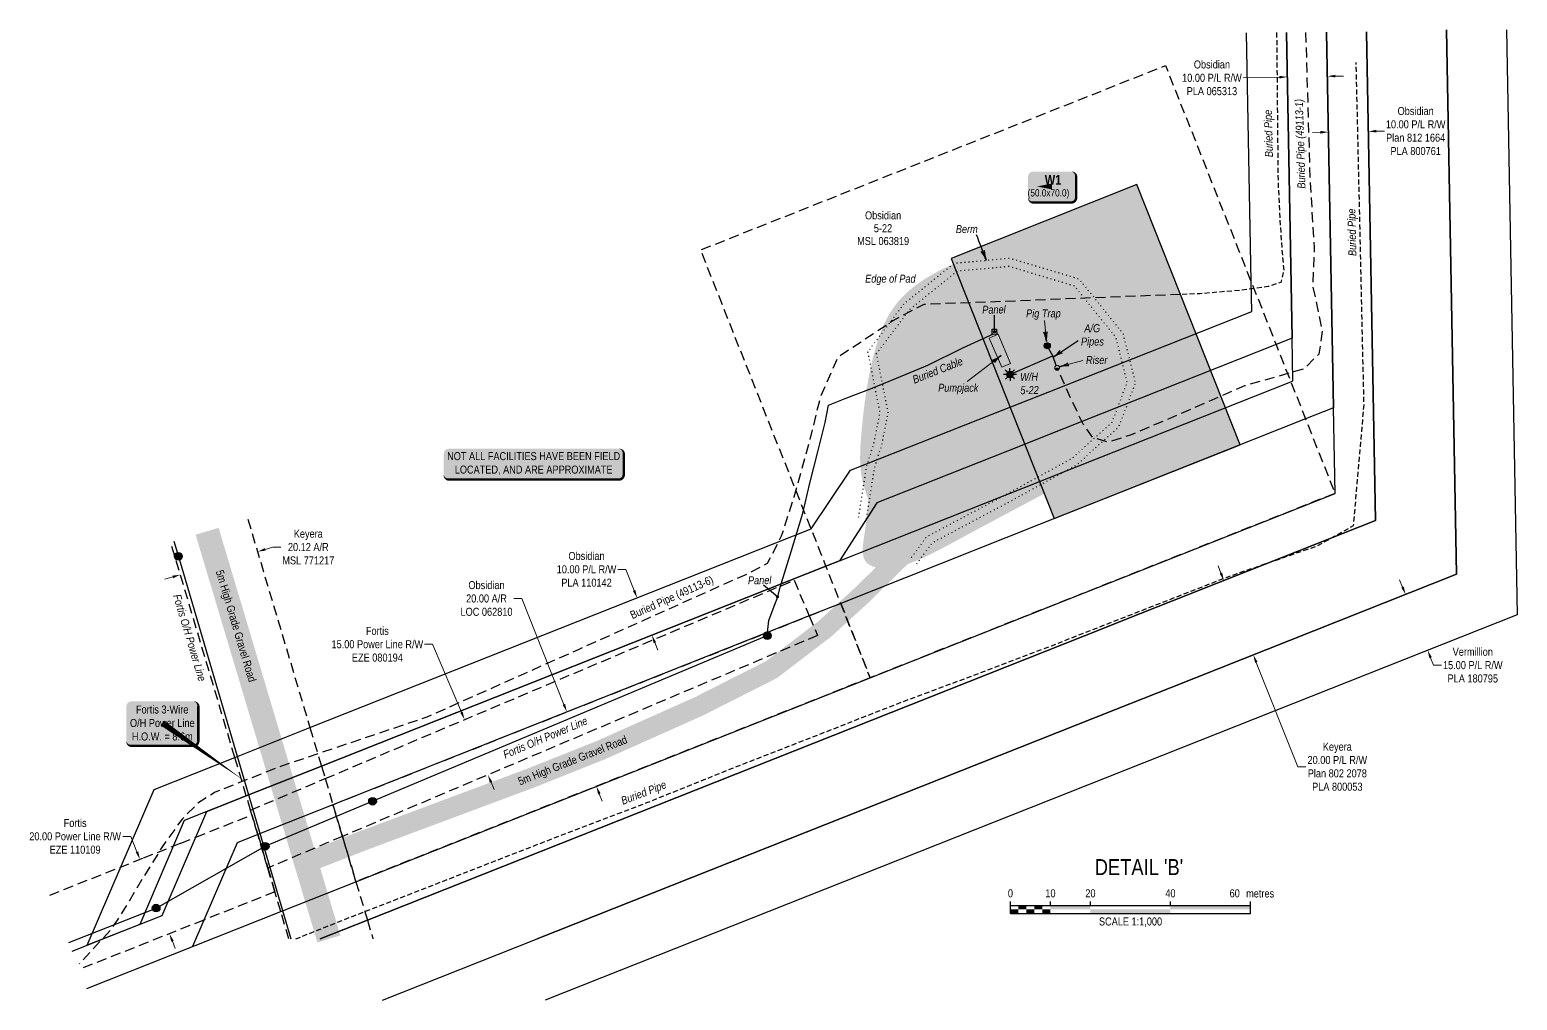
# Model space of a CAD drawing. Extents: x 586920 to 597578, y 5899013 to 5902730.
# Drawn here: x 593160 to 595019, y 5899014 to 5900226 of the extents above; entities that cross this region are included whole.
import ezdxf
from ezdxf.enums import TextEntityAlignment as Align

# ---------------------------------------------------------------- set-up
doc = ezdxf.new("R2010")
doc.units = 0
doc.header["$LTSCALE"] = 5
doc.header["$PDSIZE"] = 0.5
for name, pattern in [('foc-ACCESSROAD', [3.75, 2.5, -1.25]), ('foc-FLOWLINE', [3.75, 2.5, -1.25]), ('foc-TOPO', [1, 0.2, -0.8]), ('POWERLINE5', [7.8, 2.4, -0.6, 0.6, -0.6, 0.6, -0.6, 2.4]), ('UG_PIPE', [1.875, 1.25, -0.625])]:
    doc.linetypes.add(name, pattern=pattern)
doc.layers.get('Defpoints').update_dxf_attribs({"color": 9})
for name, color, linetype in [('AS-CABLE', 224, 'foc-CABLE'), ('AS-PIPE-AG', 44, 'Continuous'), ('AS-PIPE-UG', 44, 'UG_PIPE'), ('AS-PIPE-UG RED', 10, 'UG_PIPE'), ('AS-PIPE-UG-T', 44, 'Continuous'), ('AS-POWER', 104, 'foc-POWER'), ('AS-POWER-EXISTING', 72, 'POWERLINE5'), ('AS-POWER-T', 104, 'Continuous'), ('AS-ROAD', 254, 'Continuous'), ('AS-ROAD-T', 37, 'Continuous'), ('AS-SYMBOL', 7, 'Continuous'), ('AS-TELEPHONE', 224, 'foc-TEL'), ('C-AR', 13, 'foc-ACCESSROAD'), ('C-RW', 13, 'Continuous'), ('C-WS', 13, 'foc-ACCESSROAD'), ('C-WS-S', 13, 'Continuous'), ('CG-NOTES', 7, 'Continuous'), ('DETAIL-T', 7, 'Continuous'), ('F-AR', 190, 'foc-ACCESSROAD'), ('F-EZE', 190, 'foc-FLOWLINE'), ('F-RW', 190, 'Continuous'), ('P-TEMP-BLOCKS', 250, 'Continuous'), ('P-WORKAREA', 113, 'Continuous'), ('P-WORKAREA-H', 111, 'Continuous'), ('T-COVER', 37, 'foc-TOPO')]:
    doc.layers.add(name, color=color, linetype=linetype)
for name, color, linetype, lineweight in [('AS-GENERAL', 48, 'Continuous', 18), ('C-AR-T', 13, 'Continuous', 9), ('C-RW-T', 13, 'Continuous', 9), ('C-WS-T', 13, 'Continuous', 9), ('F-AR-T', 190, 'Continuous', 9), ('F-EZE-T', 190, 'Continuous', 9), ('F-RW-T', 190, 'Continuous', 9), ('T-TEXT', 48, 'Continuous', 18)]:
    doc.layers.add(name, color=color, linetype=linetype, lineweight=lineweight)
doc.layers.add('oil_and_gas_wells_pt', color=7, linetype='Continuous', plot=False)
doc.styles.add('80', font='ARIALN.TTF', dxfattribs={"height": 10})
doc.styles.add('80CG', font='ARIALN.TTF', dxfattribs={"height": 10})
doc.styles.add('80L', font='ARIALN.TTF', dxfattribs={"height": 10})
doc.styles.add('BOLD', font='ARIALNB.TTF')
doc.styles.add('foc-LtypeFont', font='ARIALN.TTF', dxfattribs={"height": 7.35})
doc.styles.add('MtXpl_Arial_Narrow', font='ARIALNI.TTF')
doc.linetypes.add('foc-CABLE', pattern='A,2,-1,["C",foc-LtypeFont,S=0.2,R=0,X=-0.625,Y=-0.75],-1.24,8', length=12.24)
doc.linetypes.add('foc-POWER', pattern='A,6,-1,["P",foc-LtypeFont,S=0.2,R=0,X=-0.625,Y=-0.75],-1.24,4', length=12.24)
doc.linetypes.add('foc-TEL', pattern='A,2,-1,["T",foc-LtypeFont,S=0.2,R=0,X=-0.425,Y=-0.75],-1.24,8', length=12.24)
doc.dimstyles.new('Compass 5 000', dxfattribs={"dimscale": 5, "dimtxt": 9, "dimasz": 2, "dimexe": 0.2, "dimexo": 0.0625, "dimgap": 0.5, "dimtad": 0, "dimtih": 1, "dimtoh": 1, "dimzin": 0, "dimdsep": 46, "dimtxsty": '80CG', "dimcen": 0.1, "dimse1": 1, "dimse2": 1, "dimclrd": 256, "dimclrt": 256, "dimaunit": 1, "dimadec": 4, "dimazin": 0, "dimtfac": 0.06, "dimtofl": 0, "dimtmove": 0, "dimatfit": 1, "dimfxl": 0.2, "dimtolj": 1, "dimtzin": 0, "dimlwd": -1, "dimarcsym": 0})
doc.dimstyles.new('FOCUS', dxfattribs={"dimscale": 5, "dimtxt": 10, "dimasz": 2.5, "dimexe": 0.2, "dimexo": 0.0625, "dimgap": 0.5, "dimtad": 0, "dimtih": 1, "dimtoh": 1, "dimzin": 0, "dimdsep": 46, "dimtxsty": '80', "dimblk": 'blk_DimArrow', "dimcen": 0.1, "dimse1": 1, "dimse2": 1, "dimclrd": 256, "dimclrt": 256, "dimaunit": 1, "dimadec": 4, "dimazin": 0, "dimtfac": 0.06, "dimtofl": 0, "dimtmove": 0, "dimatfit": 1, "dimldrblk": 'blk_DimArrow', "dimfxl": 0.2, "dimtolj": 1, "dimtzin": 0, "dimlwd": -1, "dimarcsym": 0})

# ---------------------------------------------------------------- blocks, each defined once
blk = doc.blocks.new('blk_pp')
h = blk.add_hatch(color=255)
edge = h.paths.add_edge_path()
edge.add_arc((0, 0), 0.96, 0, 360)
at = {"linetype": 'Continuous'}
for p, q in [((0.68, -0.68), (-0.68, 0.68)), ((-0.68, -0.68), (0.68, 0.68))]:
    blk.add_line(p, q, dxfattribs=at)
blk.add_circle((0, 0), 0.96, dxfattribs=at)
blk = doc.blocks.new('blk_DimArrow')
at = {"color": 0, "linetype": 'Continuous'}
blk.add_line((0, 0), (-1, 0), dxfattribs=at)
for centre, start, end in [((-0.02, 3.02), 251.1494, 270.4357), ((-0.02, -3.02), 89.5643, 108.8506)]:
    blk.add_arc(centre, 3.02, start, end, dxfattribs=at)
blk = doc.blocks.new('blk_DimCircle')
at = {"color": 0, "linetype": 'Continuous'}
blk.add_line((0, 0), (-1, 0), dxfattribs=at)
blk.add_circle((0, 0), 1, dxfattribs=at)
blk = doc.blocks.new('blk_riser')
blk.add_hatch(color=256).paths.add_polyline_path([(0.58, -0.15), (-0.58, -0.15, 0.774597)])
blk.add_line((-0.58, -0.15), (0.58, -0.15))
blk.add_circle((0, 0), 0.6)
blk = doc.blocks.new('*D509')
at = {"layer": 'C-AR-T', "transparency": 16777216}
for p, q in [((593775.1, 5899515.6), (593765.1, 5899515.6)), ((593827.6, 5899383.2), (593775.1, 5899515.6)), ((593871.8, 5899271.6), (593875.5, 5899262.3))]:
    blk.add_line(p, q, dxfattribs=at)
for points in [[(593829.1, 5899383.8), (593826, 5899382.6), (593831.3, 5899373.9)], [(593873.4, 5899272.2), (593870.3, 5899271), (593868.1, 5899280.9)]]:
    blk.add_solid(points, dxfattribs=at)
at = {"layer": 'Defpoints', "color": 0, "transparency": 16777216}
for p in [(594061.7, 5899465.2), (593831.3, 5899373.9), (594098.5, 5899372.3)]:
    blk.add_point(p, dxfattribs=at)
at = {"layer": 'C-AR-T', "transparency": 16777216, "insert": (593730.8, 5899515.6), "char_height": 10, "attachment_point": 5, "style": '80CG'}
blk.add_mtext('\\A1;Obsidian\\P20.00 A/R\\PLOC 062810', dxfattribs=at)
blk = doc.blocks.new('*D510')
at = {"layer": 'C-RW-T', "transparency": 16777216}
for p, q in [((594842.9, 5900099.4), (594852.9, 5900099.6)), ((594773, 5900098.1), (594763, 5900097.9))]:
    blk.add_line(p, q, dxfattribs=at)
for points in [[(594772.9, 5900099.8), (594773, 5900096.4), (594783, 5900098.3)], [(594842.9, 5900101.1), (594843, 5900097.7), (594832.9, 5900099.2)]]:
    blk.add_solid(points, dxfattribs=at)
at = {"layer": 'Defpoints', "color": 0, "transparency": 16777216}
for p in [(594781.6, 5900171.7), (594831.6, 5900172.6), (594832.9, 5900099.2)]:
    blk.add_point(p, dxfattribs=at)
at = {"layer": 'C-RW-T', "transparency": 16777216, "insert": (594892, 5900099.6), "char_height": 10, "attachment_point": 5, "style": '80CG'}
blk.add_mtext('\\A1;Obsidian\\P10.00 P/L R/W\\PPlan 812 1664\\PPLA 800761', dxfattribs=at)
blk = doc.blocks.new('*D511')
at = {"layer": 'C-RW-T', "transparency": 16777216}
for p, q in [((594721.7, 5900167), (594676.5, 5900166.1)), ((594791.7, 5900168.3), (594801.7, 5900168.4))]:
    blk.add_line(p, q, dxfattribs=at)
for points in [[(594721.6, 5900168.6), (594721.7, 5900165.3), (594731.7, 5900167.2)], [(594791.6, 5900169.9), (594791.7, 5900166.6), (594781.7, 5900168.1)]]:
    blk.add_solid(points, dxfattribs=at)
at = {"layer": 'Defpoints', "color": 0, "transparency": 16777216}
for p in [(594781.7, 5900168.1), (594732.4, 5900129.5), (594782.4, 5900130.4)]:
    blk.add_point(p, dxfattribs=at)
at = {"layer": 'C-RW-T', "transparency": 16777216, "insert": (594637.4, 5900166.1), "char_height": 10, "attachment_point": 5, "style": '80CG', "bg_fill": 3, "box_fill_scale": 1.1, "bg_fill_color": 256, "bg_fill_true_color": 13158600, "bg_fill_transparency": 0}
blk.add_mtext('\\A1;Obsidian\\P10.00 P/L R/W\\PPLA 065313', dxfattribs=at)
blk = doc.blocks.new('*D512')
at = {"layer": 'C-RW-T', "transparency": 16777216}
for p, q in [((593904.9, 5899552), (593894.9, 5899552)), ((593915.4, 5899525.5), (593904.9, 5899552)), ((593941.2, 5899460.5), (593944.8, 5899451.2))]:
    blk.add_line(p, q, dxfattribs=at)
for points in [[(593916.9, 5899526.2), (593913.8, 5899524.9), (593919.1, 5899516.2)], [(593942.7, 5899461.1), (593939.6, 5899459.9), (593937.5, 5899469.8)]]:
    blk.add_solid(points, dxfattribs=at)
at = {"layer": 'Defpoints', "color": 0, "transparency": 16777216}
for p in [(593894.3, 5899506.4), (593919.1, 5899516.2), (593912.7, 5899460)]:
    blk.add_point(p, dxfattribs=at)
at = {"layer": 'C-RW-T', "transparency": 16777216, "insert": (593855.8, 5899552), "char_height": 10, "attachment_point": 5, "style": '80CG'}
blk.add_mtext('\\A1;Obsidian\\P10.00 P/L R/W\\PPLA 110142', dxfattribs=at)
blk = doc.blocks.new('*D513')
at = {"layer": 'Defpoints', "color": 0, "transparency": 16777216}
for p in [(593994.2, 5899487.3), (594023.4, 5899418.2), (593703.4, 5899364.3)]:
    blk.add_point(p, dxfattribs=at)
at = {"layer": 'F-EZE-T', "transparency": 16777216}
for p, q in [((593663.5, 5899458.4), (593653.5, 5899458.4)), ((593699.5, 5899373.5), (593663.5, 5899458.4)), ((593736.5, 5899286), (593740.3, 5899276.8))]:
    blk.add_line(p, q, dxfattribs=at)
for points in [[(593701, 5899374.1), (593697.9, 5899372.8), (593703.4, 5899364.3)], [(593738, 5899286.7), (593734.9, 5899285.4), (593732.6, 5899295.2)]]:
    blk.add_solid(points, dxfattribs=at)
at = {"layer": 'F-EZE-T', "transparency": 16777216, "insert": (593594.4, 5899458.4), "char_height": 10, "attachment_point": 5, "style": '80CG'}
blk.add_mtext('\\A1;Fortis\\P15.00 Power Line R/W\\PEZE 080194', dxfattribs=at)
blk = doc.blocks.new('*D514')
at = {"layer": 'Defpoints', "color": 0, "transparency": 16777216}
for p in [(593394.3, 5899228.1), (593297.7, 5899189.7), (593431.2, 5899135.2)]:
    blk.add_point(p, dxfattribs=at)
at = {"layer": 'F-EZE-T', "transparency": 16777216}
for p, q in [((593286.3, 5899218.4), (593276.3, 5899218.4)), ((593294, 5899199), (593286.3, 5899218.4)), ((593338.3, 5899087.5), (593341.9, 5899078.2))]:
    blk.add_line(p, q, dxfattribs=at)
for points in [[(593295.5, 5899199.6), (593292.4, 5899198.4), (593297.7, 5899189.7)], [(593339.8, 5899088.1), (593336.7, 5899086.9), (593334.6, 5899096.8)]]:
    blk.add_solid(points, dxfattribs=at)
at = {"layer": 'F-EZE-T', "transparency": 16777216, "insert": (593216.7, 5899218.4), "char_height": 10, "attachment_point": 5, "style": '80CG'}
blk.add_mtext('\\A1;Fortis\\P20.00 Power Line R/W\\PEZE 110109', dxfattribs=at)
blk = doc.blocks.new('*D515')
at = {"layer": 'Defpoints', "color": 0, "transparency": 16777216}
for p in [(594889.6, 5899524.6), (594907, 5899450.9), (594917.2, 5899454.9)]:
    blk.add_point(p, dxfattribs=at)
at = {"layer": 'F-RW-T', "transparency": 16777216}
for p, q in [((594875.7, 5899529.8), (594872, 5899539.1)), ((594910.7, 5899441.6), (594914.3, 5899432.3)), ((594914.3, 5899432.3), (594924.3, 5899432.3))]:
    blk.add_line(p, q, dxfattribs=at)
for points in [[(594877.2, 5899530.4), (594874.1, 5899529.2), (594879.4, 5899520.5)], [(594912.2, 5899442.2), (594909.1, 5899441), (594907, 5899450.9)]]:
    blk.add_solid(points, dxfattribs=at)
at = {"layer": 'F-RW-T', "transparency": 16777216, "insert": (594963.4, 5899432.3), "char_height": 10, "attachment_point": 5, "style": '80CG'}
blk.add_mtext('\\A1;Vermillion\\P15.00 P/L R/W\\PPLA 180795', dxfattribs=at)
blk = doc.blocks.new('*D516')
at = {"layer": 'Defpoints', "color": 0, "transparency": 16777216}
for p in [(594689.2, 5899445.1), (594212.3, 5899363.6), (594249.1, 5899270.7)]:
    blk.add_point(p, dxfattribs=at)
at = {"layer": 'F-RW-T', "transparency": 16777216}
for p, q in [((594648.6, 5899547.3), (594645, 5899556.6)), ((594692.8, 5899435.8), (594744.6, 5899305.4)), ((594744.6, 5899305.4), (594754.6, 5899305.4))]:
    blk.add_line(p, q, dxfattribs=at)
for points in [[(594650.2, 5899548), (594647.1, 5899546.7), (594652.3, 5899538)], [(594694.4, 5899436.4), (594691.3, 5899435.2), (594689.2, 5899445.1)]]:
    blk.add_solid(points, dxfattribs=at)
at = {"layer": 'F-RW-T', "transparency": 16777216, "insert": (594794.1, 5899305.4), "char_height": 10, "attachment_point": 5, "style": '80CG'}
blk.add_mtext('\\A1;Keyera\\P20.00 P/L R/W\\PPlan 802 2078\\PPLA 800053', dxfattribs=at)
blk = doc.blocks.new('PIG')
h = blk.add_hatch(color=255)
h.dxf.hatch_style = 1
edge = h.paths.add_edge_path()
edge.add_arc((0, 0), 0.85, 0, 360)
at = {"layer": 'AS-SYMBOL'}
h = blk.add_hatch(color=48, dxfattribs=at)
h.dxf.hatch_style = 1
h.paths.add_polyline_path([(-0.1, 0, 1), (-0.55, 0, 1)])
h = blk.add_hatch(color=48, dxfattribs=at)
h.dxf.hatch_style = 1
h.paths.add_polyline_path([(0.1, 0, 1), (0.55, 0, 1)])
at = {"layer": 'AS-SYMBOL', "color": 48}
for centre, radius in [((0, 0), 0.75), ((-0.33, 0), 0.225), ((0.33, 0), 0.225)]:
    blk.add_circle(centre, radius, dxfattribs=at)
blk = doc.blocks.new('GAS')
h = blk.add_hatch(color=255)
h.dxf.hatch_style = 1
edge = h.paths.add_edge_path()
edge.add_arc((0, 0), 0.9, 0, 360)
for p, q in [((-0.81, 0), (-1.62, 0)), ((-0.57, 0.57), (-1.14, 1.14)), ((0, 0.81), (0, 1.62)), ((0.57, 0.57), (1.14, 1.14)), ((1.62, 0), (0.81, 0)), ((-0.57, -0.57), (-1.14, -1.14)), ((0, -0.81), (0, -1.62)), ((1.14, -1.14), (0.57, -0.57))]:
    blk.add_line(p, q)
blk.add_circle((0, 0), 0.8)
blk = doc.blocks.new('*U317')
at = {"color": 0}
for p, q in [((-150, 0), (-150, 15)), ((-150, 10), (150.2, 10)), ((-150, 0), (150.2, 0)), ((-100, 10), (-100, 15)), ((-50, 10), (-50, 15)), ((50, 10), (50, 15)), ((150.2, 0), (150.2, 15))]:
    blk.add_line(p, q, dxfattribs=at)
for points in [[(-150, 5), (-140, 5), (-150, 0), (-140, 0)], [(-140, 10), (-130, 10), (-140, 5), (-130, 5)], [(-130, 5), (-120, 5), (-130, 0), (-120, 0)], [(-120, 10), (-110, 10), (-120, 5), (-110, 5)], [(-110, 5), (-100, 5), (-110, 0), (-100, 0)], [(-100, 10), (-50, 10), (-100, 5), (-50, 5)], [(-50, 5), (50, 5), (-50, 0), (50, 0)], [(50, 10), (150.2, 10), (50, 5), (150.2, 5)]]:
    blk.add_solid(points, dxfattribs=at)
at = {"color": 0, "style": '80'}
blk.add_text('metres', height=10, dxfattribs=at).set_placement((162.2, 20), align=Align.CENTER)
at = {"color": 0, "char_height": 10, "style": '80'}
for s, insert, attachment_point in [('0', (-150, 30.2), 2), ('10', (-100, 30.2), 2), ('20', (-50, 30.2), 2), ('40', (50, 30.2), 2), ('60', (136.7, 30.2), 3), ('SCALE 1:1,000', (0.1, -5), 2)]:
    blk.add_mtext(s, dxfattribs=dict(at, insert=insert, attachment_point=attachment_point))
blk = doc.blocks.new('*D539')
at = {"layer": 'Defpoints', "color": 0, "transparency": 16777216}
for p in [(593348.2, 5899545.3), (593482.5, 5899447.2), (593386, 5899418.5)]:
    blk.add_point(p, dxfattribs=at)
at = {"layer": 'F-AR-T', "transparency": 16777216}
for p, q in [((593454.2, 5899577), (593463.8, 5899579.8)), ((593463.8, 5899579.8), (593473.8, 5899579.8)), ((593338.6, 5899542.5), (593329, 5899539.6))]:
    blk.add_line(p, q, dxfattribs=at)
for points in [[(593453.7, 5899578.6), (593454.7, 5899575.4), (593444.6, 5899574.1)], [(593338.1, 5899544.1), (593339.1, 5899540.9), (593348.2, 5899545.3)]]:
    blk.add_solid(points, dxfattribs=at)
at = {"layer": 'F-AR-T', "transparency": 16777216, "insert": (593508.1, 5899579.8), "char_height": 10, "attachment_point": 5, "style": '80CG'}
blk.add_mtext('\\A1;Keyera\\P20.12 A/R\\PMSL 771217', dxfattribs=at)
blk = doc.blocks.new('POWERPOLE')
h = blk.add_hatch(color=255)
edge = h.paths.add_edge_path()
edge.add_arc((0, 0), 0.96, 0, 360)
at = {"linetype": 'Continuous'}
for p, q in [((0.68, -0.68), (-0.68, 0.68)), ((-0.68, -0.68), (0.68, 0.68))]:
    blk.add_line(p, q, dxfattribs=at)
blk.add_circle((0, 0), 0.96, dxfattribs=at)
blk = doc.blocks.new('*U540')
h = blk.add_hatch(color=255)
edge = h.paths.add_edge_path()
edge.add_line((-39, -28.5), (39, -28.5))
edge.add_arc((39, -22.5), 6, 270, 360)
edge.add_line((45, -22.5), (45, 21))
edge.add_arc((39, 21), 6, 0, 90)
edge.add_line((39, 27), (-39, 27))
edge.add_arc((-39, 21), 6, 90, 180)
edge.add_line((-45, 21), (-45, -22.5))
edge.add_arc((-39, -22.5), 6, 180, 270)
at = {"color": 104, "flags": 128}
blk.add_lwpolyline([(-39, -28.5, 3, 3, 0), (39, -28.5, 3, 3, 0.414214), (45, -22.5, 3, 3, 0), (45, 21, 3, 0, 0.414214), (39, 27, 0, 0, 0), (-39, 27, 0, 0, 0.414214), (-45, 21, 0, 0, 0), (-45, -22.5, 0, 3, 0.414214)], format="xyseb", close=True, dxfattribs=at)
blk.add_lwpolyline([(102.5, -72.1, 0, 7.5, 0), (0, 0, 0, 0, 0)], format="xyseb", dxfattribs=at)
at = {"color": 104, "style": '80'}
blk.add_attdef('ENTER_TEXT_001', (-26.8, -4.9), '', height=10, dxfattribs=at)
blk = doc.blocks.new('*U556')
h = blk.add_hatch(color=50)
edge = h.paths.add_edge_path()
edge.add_line((-106.5, -20), (106.5, -20))
edge.add_arc((106.5, -14), 6, 270, 360)
edge.add_line((112.5, -14), (112.5, 12.5))
edge.add_arc((106.5, 12.5), 6, 0, 90)
edge.add_line((106.5, 18.5), (-106.5, 18.5))
edge.add_arc((-106.5, 12.5), 6, 90, 180)
edge.add_line((-112.5, 12.5), (-112.5, -14))
edge.add_arc((-106.5, -14), 6, 180, 270)
at = {"color": 240, "flags": 128}
blk.add_lwpolyline([(-106.5, -20, 3, 3, 0), (106.5, -20, 3, 3, 0.414214), (112.5, -14, 3, 3, 0), (112.5, 12.5, 3, 0, 0.414214), (106.5, 18.5, 0, 0, 0), (-106.5, 18.5, 0, 0, 0.414214), (-112.5, 12.5, 0, 0, 0), (-112.5, -14, 0, 3, 0.414214)], format="xyseb", close=True, dxfattribs=at)
at = {"color": 240, "style": '80'}
blk.add_attdef('ENTER_TEXT_001', (-26.8, -4.9), '', height=10, dxfattribs=at)
blk = doc.blocks.new('*U559')
h = blk.add_hatch(color=111)
edge = h.paths.add_edge_path()
edge.add_line((-24, -20), (24, -20))
edge.add_arc((24, -14), 6, 270, 360)
edge.add_line((30, -14), (30, 12.5))
edge.add_arc((24, 12.5), 6, 0, 90)
edge.add_line((24, 18.5), (-24, 18.5))
edge.add_arc((-24, 12.5), 6, 90, 180)
edge.add_line((-30, 12.5), (-30, -14))
edge.add_arc((-24, -14), 6, 180, 270)
at = {"color": 250, "flags": 128}
blk.add_lwpolyline([(-24, -20, 3, 3, 0), (24, -20, 3, 3, 0.414214), (30, -14, 3, 3, 0), (30, 12.5, 3, 0, 0.414214), (24, 18.5, 0, 0, 0), (-24, 18.5, 0, 0, 0.414214), (-30, 12.5, 0, 0, 0), (-30, -14, 0, 3, 0.414214)], format="xyseb", close=True, dxfattribs=at)
at = {"flags": 128}
blk.add_lwpolyline([(-18.9, -0.1, 0, 7.5, 0), (0, 0, 0, 0, 0)], format="xyseb", dxfattribs=at)
at = {"color": 250}
for tag, p, height, style in [('TEMP_AREA_W1_001', (-9.2, 2.2), 12, 'BOLD'), ('ENTER_TEXT_001', (-30.7, -12.5), 9, '80')]:
    blk.add_attdef(tag, p, '', height=height, dxfattribs=dict(at, style=style))

msp = doc.modelspace()

# ---------------------------------------------------------------- hatches: boundary and pattern name
at = {"layer": 'AS-ROAD'}
msp.add_hatch(color=256, dxfattribs=at).paths.add_polyline_path([(594590.197, 5899807.502), (594592.377, 5899813.13), (594594.429, 5899818.775), (594596.332, 5899824.432), (594598.064, 5899830.1), (594599.6, 5899835.777), (594602.172, 5899856.853), (594602.045, 5899880.944), (594600.75, 5899886.297), (594599.014, 5899891.485), (594596.81, 5899896.475), (594594.112, 5899901.234), (594590.908, 5899905.737), (594587.236, 5899909.992), (594583.149, 5899914.014), (594578.697, 5899917.818), (594573.932, 5899921.422), (594568.907, 5899924.84), (594563.674, 5899928.088), (594535.014, 5899942.452), (594530.044, 5899944.494), (594524.257, 5899946.708), (594518.46, 5899948.765), (594512.671, 5899950.664), (594506.9, 5899952.4), (594501.144, 5899953.975), (594495.392, 5899955.389), (594489.638, 5899956.643), (594483.872, 5899957.736), (594478.086, 5899958.67), (594472.27, 5899959.445), (594466.417, 5899960.062), (594460.521, 5899960.522), (594454.593, 5899960.83), (594448.645, 5899960.993), (594442.693, 5899961.017), (594436.749, 5899960.907), (594430.827, 5899960.671), (594424.941, 5899960.314), (594419.106, 5899959.842), (594413.33, 5899959.261), (594407.611, 5899958.577), (594401.942, 5899957.793), (594396.315, 5899956.915), (594390.725, 5899955.946), (594385.164, 5899954.892), (594379.626, 5899953.756), (594374.103, 5899952.545), (594368.589, 5899951.259), (594363.084, 5899949.896), (594357.585, 5899948.45), (594352.091, 5899946.913), (594346.603, 5899945.282), (594341.117, 5899943.549), (594335.635, 5899941.709), (594330.154, 5899939.756), (594324.676, 5899937.686), (594319.218, 5899935.504), (594313.798, 5899933.215), (594308.434, 5899930.825), (594303.146, 5899928.341), (594297.952, 5899925.769), (594292.87, 5899923.115), (594287.92, 5899920.385), (594283.118, 5899917.583), (594278.47, 5899914.709), (594273.98, 5899911.76), (594269.652, 5899908.732), (594265.49, 5899905.625), (594261.498, 5899902.434), (594257.68, 5899899.157), (594254.04, 5899895.792), (594250.58, 5899892.335), (594247.297, 5899888.783), (594244.186, 5899885.13), (594241.241, 5899881.373), (594238.458, 5899877.505), (594235.831, 5899873.524), (594233.354, 5899869.424), (594231.024, 5899865.201), (594228.833, 5899860.851), (594226.773, 5899856.375), (594224.832, 5899851.773), (594223, 5899847.048), (594221.266, 5899842.2), (594219.62, 5899837.232), (594218.052, 5899832.144), (594216.55, 5899826.938), (594215.106, 5899821.617), (594213.72, 5899816.193), (594212.393, 5899810.681), (594211.127, 5899805.093), (594209.923, 5899799.444), (594208.782, 5899793.748), (594207.707, 5899788.018), (594206.698, 5899782.268), (594205.757, 5899776.505), (594204.875, 5899770.708), (594204.047, 5899764.849), (594203.263, 5899758.899), (594202.516, 5899752.83), (594201.799, 5899746.614), (594201.103, 5899740.223), (594200.421, 5899733.627), (594199.752, 5899726.818), (594199.125, 5899719.852), (594198.573, 5899712.807), (594198.133, 5899705.757), (594197.84, 5899698.78), (594197.728, 5899691.95), (594197.833, 5899685.344), (594198.191, 5899679.039), (594198.819, 5899673.1), (594199.673, 5899667.562), (594200.691, 5899662.451), (594201.811, 5899657.792), (594202.972, 5899653.61), (594204.112, 5899649.93), (594205.171, 5899646.778), (594206.085, 5899644.179), (594206.807, 5899642.13), (594207.617, 5899639.669), (594208.01, 5899637.389), (594207.946, 5899635.282), (594207.802, 5899633.538), (594207.575, 5899631.317), (594207.279, 5899628.505), (594206.916, 5899625.137), (594206.487, 5899621.282), (594205.991, 5899617.011), (594205.428, 5899612.394), (594204.796, 5899607.503), (594204.095, 5899602.407), (594203.326, 5899597.177), (594202.509, 5899591.887), (594201.753, 5899586.62), (594201.189, 5899581.463), (594200.946, 5899576.504), (594201.157, 5899571.828), (594201.95, 5899567.524), (594203.456, 5899563.678), (594205.807, 5899560.378), (594209.095, 5899557.695), (594213.272, 5899555.651), (594218.249, 5899554.25), (594223.941, 5899553.5), (594230.26, 5899553.406), (594237.12, 5899553.974), (594244.434, 5899555.21), (594252.116, 5899557.12), (594260.091, 5899559.697), (594268.342, 5899562.883), (594276.863, 5899566.603), (594285.647, 5899570.787), (594294.691, 5899575.36), (594303.987, 5899580.252), (594313.532, 5899585.389), (594323.318, 5899590.7), (594333.321, 5899596.111), (594343.43, 5899601.557), (594353.516, 5899606.971), (594363.448, 5899612.287), (594373.096, 5899617.437), (594382.331, 5899622.356), (594391.022, 5899626.977), (594399.039, 5899631.235), (594406.289, 5899635.081), (594412.831, 5899638.552), (594418.759, 5899641.7), (594424.169, 5899644.58), (594429.156, 5899647.246), (594433.816, 5899649.753), (594438.243, 5899652.153), (594442.532, 5899654.502), (594446.766, 5899656.846), (594450.964, 5899659.199), (594455.137, 5899661.569), (594459.29, 5899663.963), (594463.432, 5899666.388), (594467.57, 5899668.851), (594471.712, 5899671.359), (594475.866, 5899673.92), (594480.038, 5899676.542), (594484.237, 5899679.235), (594488.47, 5899682.011), (594492.742, 5899684.882), (594497.061, 5899687.859), (594501.435, 5899690.956), (594505.87, 5899694.182), (594510.372, 5899697.551), (594514.943, 5899701.07), (594519.552, 5899704.739), (594524.161, 5899708.553), (594528.734, 5899712.507), (594533.232, 5899716.596), (594537.62, 5899720.816), (594541.86, 5899725.162), (594545.914, 5899729.63), (594549.754, 5899734.215), (594553.393, 5899738.912), (594556.852, 5899743.715), (594560.15, 5899748.618), (594563.31, 5899753.616), (594566.352, 5899758.704), (594569.298, 5899763.875), (594572.168, 5899769.125), (594574.978, 5899774.447), (594577.725, 5899779.835), (594580.399, 5899785.28), (594582.992, 5899790.777), (594585.496, 5899796.318), (594587.9, 5899801.895)])
at = {"layer": 'P-WORKAREA-H'}
h = msp.add_hatch(color=256, dxfattribs=at)
h.dxf.hatch_style = 1
h.paths.add_polyline_path([(594440.335, 5899615.367), (594672.623, 5899707.484), (594543.664, 5900032.69), (594311.376, 5899940.573)])

# ---------------------------------------------------------------- linework, layer by layer
at = {"layer": 'AS-CABLE', "flags": 128}
msp.add_lwpolyline([(594081.662, 5899469.174), (594083.62, 5899487.911), (594090.303, 5899505.841), (594094.986, 5899517.714), (594097.674, 5899529.588), (594112.007, 5899575.375), (594126.293, 5899622.082), (594134.871, 5899659.803), (594144.884, 5899698.928), (594153.878, 5899735.411), (594158.313, 5899756.952), (594180.983, 5899766.279), (594210.644, 5899777.364), (594243.242, 5899790.675), (594282.239, 5899807.224), (594325.883, 5899828.819), (594364.312, 5899846.118)], dxfattribs=at)
msp.add_lwpolyline([(594362.643, 5899851.97), (594368.27, 5899852.068), (594368.381, 5899845.722), (594362.753, 5899845.624)], close=True, dxfattribs=at)
at = {"layer": 'AS-GENERAL', "flags": 128}
msp.add_lwpolyline([(594374.771, 5899804.749), (594385.738, 5899809.021), (594370.339, 5899845.773), (594358.958, 5899840.864)], close=True, dxfattribs=at)
at = {"layer": 'AS-PIPE-AG', "flags": 128}
for points in [[(594442.867, 5899806.616), (594438.442, 5899818.978), (594431.585, 5899831.351)], [(594385, 5899795.437), (594438.442, 5899818.978)]]:
    msp.add_lwpolyline(points, dxfattribs=at)
at = {"layer": 'AS-PIPE-UG', "flags": 128}
for points in [[(594718.238, 5900222.586), (594720.008, 5900036.276), (594722.378, 5899989.006), (594724.778, 5899952.161), (594727.168, 5899925.751), (594723.388, 5899910.491), (594707.838, 5899905.251), (594673.093, 5899900.661), (594622.368, 5899896.361), (594598.099, 5899895.418)], [(593492.339, 5899090.251), (593561.727, 5899117.876), (593810.379, 5899214.443), (593931.237, 5899260.541), (594043.094, 5899305.516), (594154.482, 5899348.968), (594251.302, 5899386.779), (594341.23, 5899420.28), (594436.885, 5899456.606), (594656.276, 5899542.4), (594768.29, 5899581.182), (594814.483, 5899606.663), (594827.482, 5899757.688), (594817.701, 5900185.439)]]:
    msp.add_lwpolyline(points, dxfattribs=at)
at = {"layer": 'AS-PIPE-UG RED', "linetype": 'UG_PIPE', "ltscale": 2, "flags": 128}
for points in [[(594754.45, 5900222.935), (594760.003, 5900036.606), (594765.213, 5899954.081), (594763.213, 5899906.366), (594775.328, 5899849.641), (594771.048, 5899820.946), (594752.333, 5899802.326), (594678.103, 5899781.161), (594593.173, 5899744.131), (594536.343, 5899719.996), (594508.333, 5899710.806), (594488.653, 5899716.836), (594476.498, 5899733.251), (594462.138, 5899763.171), (594443.878, 5899803.791)], [(594598.099, 5899895.418), (594467.213, 5899890.331), (594379.703, 5899886.701), (594277.263, 5899882.981), (594238.798, 5899862.581), (594169.758, 5899816.631), (594148.153, 5899767.786), (594130.848, 5899698.766), (594114.933, 5899642.216), (594099.213, 5899593.586), (594081.688, 5899559.116), (594060.498, 5899548.006), (593845.453, 5899451.641), (593656.253, 5899367.381), (593473.453, 5899305.781), (593391.638, 5899273.536), (593369.913, 5899259.561), (593350.303, 5899239.981), (593324.628, 5899204.056), (593301.963, 5899167.271), (593279.353, 5899129.626), (593261.188, 5899101.531), (593221.609, 5899058.655)]]:
    msp.add_lwpolyline(points, dxfattribs=at)
at = {"layer": 'AS-POWER', "flags": 128}
for points in [[(593340.034, 5899587.136), (593345.668, 5899568.221), (593486.322, 5899090.251)], [(593454.218, 5899206.076), (594081.662, 5899469.174)], [(593208.687, 5899085.896), (593317.938, 5899128.841), (593454.218, 5899206.076)]]:
    msp.add_lwpolyline(points, dxfattribs=at)
at = {"layer": 'AS-ROAD'}
for points, const_width in [([(593505.361, 5899185.307), (593578.058, 5899213.611), (593701.439, 5899259.607), (593786.413, 5899291.326), (593875.36, 5899326.875), (593996.073, 5899380.771), (594087.182, 5899426.834), (594153.428, 5899477.474), (594199.585, 5899519.551), (594244.889, 5899564.109), (594253.667, 5899572.034), (594267.868, 5899643.638)], 25), ([(593381.671, 5899599.553), (593433.844, 5899425.029), (593503.657, 5899190.998), (593533.83, 5899090.251)], 30)]:
    msp.add_lwpolyline(points, dxfattribs=dict(at, const_width=const_width))
at = {"layer": 'C-AR'}
msp.add_lwpolyline([(594210.277, 5899416.561), (593567.595, 5899161.809), (593550.741, 5899218.331), (593538.9, 5899258.003), (594134.111, 5899493.938), (594173.429, 5899509.528), (594210.277, 5899416.561)], close=True, dxfattribs=at)
at = {"layer": 'C-RW'}
for points in [[(593212.998, 5899075.02), (593260.065, 5899093.679), (593325.664, 5899119.685), (593381.305, 5899249.325), (593430.642, 5899268.875), (593524.566, 5899306.108), (594155, 5899556.034), (594171.745, 5899562.669), (594401.214, 5899653.64), (594470.939, 5899681.284), (594735.994, 5899786.366), (594738.66, 5899787.424), (594737.685, 5899840.851), (594730.648, 5900222.706)], [(593231.435, 5899028.507), (593473.685, 5899124.533), (593567.604, 5899161.77), (594210.28, 5899416.554), (594458.96, 5899515.153), (594528.683, 5899542.793), (594791.281, 5899646.915), (594789.314, 5899753.696), (594780.659, 5900223.188)], [(594730.648, 5900222.706), (594737.685, 5899840.851), (594717.536, 5899832.872), (594451.744, 5899727.463), (594382.039, 5899699.817), (594218.753, 5899635.123), (594171.745, 5899562.669), (594155, 5899556.034), (593524.566, 5899306.108), (593430.642, 5899268.875), (593353.089, 5899238.139), (593297.457, 5899108.489), (593231.922, 5899082.501), (593315.356, 5899276.943), (593416.293, 5899316.986), (593510.215, 5899354.223), (594136.594, 5899602.459), (594185.604, 5899675.751), (594362.825, 5899745.886), (594432.538, 5899773.503), (594687.076, 5899874.334), (594686.396, 5899911.459), (594680.703, 5900222.223)], [(594780.659, 5900223.188), (594789.314, 5899753.696), (594754.431, 5899739.867), (594490.195, 5899635.105), (594420.47, 5899607.465), (594173.429, 5899509.528), (594134.111, 5899493.938), (593538.9, 5899258.003), (593445.001, 5899220.756), (593419.037, 5899210.471), (593377.594, 5899113.905), (593363.391, 5899080.813)], [(594830.632, 5900223.671), (594841.883, 5899613.212), (594547.922, 5899496.654), (594478.201, 5899469.01), (593581.95, 5899113.677), (593522.855, 5899090.251)]]:
    msp.add_lwpolyline(points, dxfattribs=at)
at = {"layer": 'C-WS', "flags": 128}
msp.add_lwpolyline([(594458.96, 5899515.153), (594210.277, 5899416.561), (594173.429, 5899509.528), (594155, 5899556.034), (594136.594, 5899602.459), (593998.368, 5899951.103), (594579.376, 5900181.435), (594686.396, 5899911.459), (594717.536, 5899832.872), (594735.994, 5899786.366), (594754.431, 5899739.867), (594791.281, 5899646.912), (594528.683, 5899542.797), (594458.96, 5899515.153)], close=True, dxfattribs=at)
at = {"layer": 'F-AR'}
for points in [[(593432.527, 5899614.718), (593510.211, 5899354.219), (593524.562, 5899306.104), (593529.185, 5899290.593), (593538.902, 5899258.007), (593550.739, 5899218.328), (593567.604, 5899161.781), (593581.95, 5899113.68), (593588.938, 5899090.251)], [(593483.912, 5899090.251), (593473.688, 5899124.533), (593466.347, 5899149.144), (593457.484, 5899178.867), (593444.995, 5899220.753), (593437.67, 5899245.296), (593435.926, 5899251.139), (593430.637, 5899268.875), (593416.289, 5899316.983), (593336.073, 5899585.955)]]:
    msp.add_lwpolyline(points, dxfattribs=at)
at = {"layer": 'F-EZE'}
msp.add_lwpolyline([(593550.741, 5899218.331), (593457.49, 5899178.871), (593445.001, 5899220.756), (593437.674, 5899245.299), (593435.93, 5899251.143), (593529.189, 5899290.593), (594115.277, 5899538.48), (594134.111, 5899493.938), (594144.476, 5899469.436), (593550.741, 5899218.331)], close=True, dxfattribs=at)
msp.add_lwpolyline([(593185.227, 5899145.08), (593302.027, 5899191.446), (593348.949, 5899210.076), (593367.649, 5899217.499), (593437.674, 5899245.299), (593445.001, 5899220.756), (593457.49, 5899178.871), (593466.349, 5899149.144), (593377.594, 5899113.905), (593222.059, 5899052.162)], dxfattribs=at)
at = {"layer": 'F-RW'}
for points in [[(593522.852, 5899090.251), (593581.95, 5899113.68), (594478.201, 5899469.013), (594547.922, 5899496.657), (594841.883, 5899613.212), (594830.632, 5900223.671)], [(593600.86, 5899013.658), (594516.677, 5899376.741), (594586.396, 5899404.381), (594943.099, 5899545.81), (594930.559, 5900226.177)], [(594930.559, 5900226.177), (594943.099, 5899545.807), (594586.396, 5899404.378), (594516.677, 5899376.734), (593794.079, 5899090.251)], [(595005.503, 5900226.177), (595018.965, 5899495.274), (593804.305, 5899013.658)]]:
    msp.add_lwpolyline(points, dxfattribs=at)
at = {"layer": 'oil_and_gas_wells_pt'}
msp.add_point((594387.512, 5899793.085), dxfattribs=at)
at = {"layer": 'P-WORKAREA'}
msp.add_lwpolyline([(594440.335, 5899615.367), (594672.623, 5899707.484), (594543.664, 5900032.69), (594311.376, 5899940.573)], close=True, dxfattribs=at)
at = {"layer": 'T-COVER', "flags": 128}
for points in [[(594195.886, 5899617.023), (594204.142, 5899669.203), (594205.925, 5899680.468), (594214.884, 5899709.096), (594222.698, 5899747.909), (594207.485, 5899823.925), (594252.661, 5899883.942), (594315.587, 5899934.633), (594385.07, 5899940.842), (594471.133, 5899915.054), (594526.188, 5899846.689), (594541.667, 5899784.787), (594520.524, 5899729.374), (594468.119, 5899682.264), (594382.422, 5899635.285), (594287.579, 5899584.902), (594267.477, 5899557.656)], [(594205.763, 5899615.46), (594215.737, 5899678.494), (594224.582, 5899706.601), (594232.897, 5899747.903), (594218.17, 5899821.492), (594259.903, 5899876.934), (594319.499, 5899924.942), (594384.043, 5899930.71), (594465.29, 5899906.366), (594517.02, 5899842.129), (594531.203, 5899785.413), (594512.042, 5899735.196), (594462.295, 5899690.475), (594377.672, 5899644.085), (594280.881, 5899592.667), (594259.43, 5899563.593)]]:
    msp.add_lwpolyline(points, dxfattribs=at)

# ---------------------------------------------------------------- block references
at = {"layer": 'AS-GENERAL', "xscale": 4.999999999999996, "yscale": 4.999999999999996, "zscale": 4.999999999999996, "rotation": 1.000642671399452}
msp.add_blockref('blk_riser', (594443.878, 5899803.791), dxfattribs=at)
at = {"layer": 'AS-POWER'}
for p, xscale, yscale, zscale, rotation in [((594081.662, 5899469.174), 4.999999999999996, 4.999999999999996, 4.999999999999996, 1.000642671399452), ((593588.347, 5899262.301), 4.997734699999999, 4.997734699999999, 4.997734699999999, 1.000642671399453)]:
    msp.add_blockref('blk_pp', p, dxfattribs=dict(at, xscale=xscale, yscale=yscale, zscale=zscale, rotation=rotation))
at = {"layer": 'AS-POWER-EXISTING', "xscale": 4.997734699999998, "yscale": 4.997734699999998, "zscale": 4.997734699999998}
for p in [(593345.668, 5899568.221), (593454.218, 5899206.076), (593317.938, 5899128.841)]:
    msp.add_blockref('POWERPOLE', p, dxfattribs=at)
at = {"layer": 'AS-POWER-T'}
ref = msp.add_blockref('*U540', (593325.702, 5899360.007), dxfattribs=dict(at, xscale=0.99954694, yscale=0.99954694, zscale=0.99954694))
ref.add_attrib('ENTER_TEXT_001', 'Fortis 3-Wire', (593292.708, 5899371.91), dxfattribs={"layer": '0', "color": 104, "height": 9.99547, "style": '80'})
ref.add_attrib('ENTER_TEXT_002', 'O/H Power Line', (593285.249, 5899355.074), dxfattribs={"layer": '0', "color": 104, "height": 9.99547, "style": '80'})
ref.add_attrib('ENTER_TEXT_003', 'H.O.W. = 8.6m', (593287.605, 5899338.237), dxfattribs={"layer": '0', "color": 104, "height": 9.99547, "style": '80'})
at = {"layer": 'AS-SYMBOL', "color": 6, "xscale": 4.999999999999996, "yscale": 4.999999999999996, "zscale": 4.999999999999996}
msp.add_blockref('PIG', (594431.585, 5899831.351), dxfattribs=at)
at = {"layer": 'C-WS-S', "color": 6, "xscale": 4.999999999999996, "yscale": 4.999999999999996, "zscale": 4.999999999999996, "rotation": 1.000642671399452}
msp.add_blockref('GAS', (594385, 5899795.437), dxfattribs=at)
at = {"layer": 'CG-NOTES'}
ref = msp.add_blockref('*U556', (593789.836, 5899684.178), dxfattribs=dict(at, xscale=0.99954694, yscale=0.99954694, zscale=0.99954694))
ref.add_attrib('ENTER_TEXT_001', 'NOT ALL FACILITIES HAVE BEEN FIELD', (593681.553, 5899688.498), dxfattribs={"layer": '0', "color": 240, "height": 9.99547, "style": '80'})
ref.add_attrib('ENTER_TEXT_002', 'LOCATED, AND ARE APPROXIMATE', (593691.123, 5899671.662), dxfattribs={"layer": '0', "color": 240, "height": 9.99547, "style": '80'})
at = {"layer": 'DETAIL-T', "xscale": 0.99954694, "yscale": 0.99954694, "zscale": 0.99954694}
msp.add_blockref('*U317', (594535.548, 5899122.081), dxfattribs=at)
at = {"layer": 'P-TEMP-BLOCKS', "xscale": 0.99954694, "yscale": 0.99954694, "zscale": 0.99954694}
msp.add_blockref('*U559', (594437.699, 5900030.424), dxfattribs=at).add_auto_attribs({'TEMP_AREA_W1_001': 'W1', 'ENTER_TEXT_001': '(50.0x70.0)'})

# ---------------------------------------------------------------- texts
at = {"layer": 'AS-CABLE', "char_height": 10, "width": 7.81767, "attachment_point": 1, "rotation": 1.000643, "style": '80'}
for insert in [(594350.203, 5899881.323), (594057.403, 5899543.185)]:
    msp.add_mtext('{\\fArial Narrow|b0|i1|c0|p34;Panel}', dxfattribs=dict(at, insert=insert))
at = {"layer": 'AS-PIPE-AG', "insert": (594473.389, 5899858.314), "char_height": 10, "width": 28.72892, "attachment_point": 1, "style": '80'}
msp.add_mtext('\\pi4.56228;{\\fArial Narrow|b0|i1|c0|p34;A/G\\P\\pi0.32626;Pipes}', dxfattribs=at)
at = {"layer": 'AS-PIPE-UG RED', "linetype": 'UG_PIPE', "insert": (593960.175, 5899521.693), "char_height": 10, "width": 111.4779, "attachment_point": 2, "rotation": 24.137891, "style": '80'}
msp.add_mtext('Buried Pipe (49113-6)', dxfattribs=at)
at = {"layer": 'AS-PIPE-UG-T', "char_height": 10, "attachment_point": 2, "style": '80'}
for insert, width, rotation in [((594702.983, 5900096.449), 60.10536, 91.30985), ((594807.303, 5899972.964), 60.10536, 91.30985), ((593925.324, 5899277.768), 68.18468, 21.224335)]:
    msp.add_mtext('{\\fArial Narrow|b0|i1|c0|p34;Buried Pipe}', dxfattribs=dict(at, insert=insert, width=width, rotation=rotation))
at = {"layer": 'AS-POWER-T', "char_height": 10, "width": 112.50109, "attachment_point": 1, "line_spacing_factor": 0.961801, "style": '80L'}
for insert, rotation in [((593348.448, 5899522.361), 286.606291), ((593750.019, 5899324.601), 22.749173)]:
    msp.add_mtext('\\pi0.32626;{\\fArial Narrow|b0|i1|c0|p34;Fortis O/H Power Line}', dxfattribs=dict(at, insert=insert, rotation=rotation))
at = {"layer": 'AS-ROAD-T', "char_height": 10, "width": 176.12319, "attachment_point": 5, "style": '80'}
for insert, rotation in [((593416.391, 5899480.898), 286.604478), ((593838.904, 5899311.948), 21.591145)]:
    msp.add_mtext('5m High Grade Gravel Road', dxfattribs=dict(at, insert=insert, rotation=rotation))
at = {"layer": 'AS-TELEPHONE', "insert": (594292.763, 5899805.333), "char_height": 10, "width": 73.66867, "attachment_point": 2, "rotation": 21.590622, "style": '80'}
msp.add_mtext('{\\fArial Narrow|b0|i1|c0|p34;Buried Cable}', dxfattribs=at)
at = {"layer": 'C-WS-T', "insert": (594189.016, 5899999.271), "char_height": 10, "width": 73.51746, "attachment_point": 1, "line_spacing_factor": 0.961801, "style": '80L'}
msp.add_mtext('\\pi14.84195;Obsidian \\P\\pi25.82763;5-22\\P\\pi4.96132;MSL 063819', dxfattribs=at)
at = {"layer": 'C-WS-T', "insert": (594397.639, 5899797.415), "char_height": 10, "width": 27.32374, "attachment_point": 1, "rotation": 1.000643, "style": '80'}
msp.add_mtext('{\\fArial Narrow|b0|i1|c0|p34;W/H\\P5-22}', dxfattribs=at)
at = {"layer": 'DETAIL-T', "color": 3, "insert": (594546.203, 5899180.002), "char_height": 19.9909, "width": 223.7566, "attachment_point": 5, "style": '80CG'}
msp.add_mtext("DETAIL 'B'", dxfattribs=at)
at = {"layer": 'T-TEXT', "char_height": 10, "attachment_point": 1, "style": '80'}
for s, insert, width in [('\\pi54.36132;{\\fArial Narrow|b0|i1|c0|p34;Berm}', (594262.972, 5899982.17), 135.40068), ('{\\fArial Narrow|b0|i1|c0|p34;Edge of Pad}', (594204.016, 5899920.188), 75.98677), ('{\\fArial Narrow|b0|i1|c0|p34;Pig Trap}', (594405.155, 5899876.849), 52.33738), ('{\\fArial Narrow|b0|i1|c0|p34;Riser}', (594480.033, 5899818.599), 32.8899), ('{\\fArial Narrow|b0|i1|c0|p34;Pumpjack}', (594295.272, 5899783.892), 36.03452)]:
    msp.add_mtext(s, dxfattribs=dict(at, insert=insert, width=width))

# ---------------------------------------------------------------- dimensions: what is measured, and where the dimension line sits
at = {"layer": 'C-AR-T', "color": 6}
dim = msp.add_linear_dim(base=(593831.274, 5899373.897), p1=(594098.537, 5899372.254), p2=(594061.683, 5899465.228), angle=111.62275, text='Obsidian\\P20.00 A/R\\PLOC 062810', dimstyle='Compass 5 000', dxfattribs=at)
dim.commit()
dim.dimension.update_dxf_attribs({"geometry": '*D509', "text_midpoint": (593730.827, 5899515.565), "dimtype": 161})
at = {"layer": 'C-RW-T', "color": 6}
dim = msp.add_linear_dim(base=(593919.057, 5899516.249), p1=(593912.729, 5899459.99), p2=(593894.319, 5899506.445), angle=111.618621, text='Obsidian\\P10.00 P/L R/W\\PPLA 110142', dimstyle='Compass 5 000', dxfattribs=at)
dim.commit()
dim.dimension.update_dxf_attribs({"geometry": '*D512', "text_midpoint": (593855.818, 5899551.961), "dimtype": 161})
at = {"layer": 'F-AR-T'}
dim = msp.add_linear_dim(base=(593348.185, 5899545.341), p1=(593482.477, 5899447.222), p2=(593386.026, 5899418.457), angle=196.606291, text='Keyera\\P20.12 A/R\\PMSL 771217', dimstyle='Compass 5 000', dxfattribs=at)
dim.commit()
dim.dimension.update_dxf_attribs({"geometry": '*D539', "text_midpoint": (593508.085, 5899579.822), "dimtype": 161})
at = {"layer": 'F-EZE-T', "color": 6}
for base, p1, p2, angle, text, picture, middle in [((593703.358, 5899364.258), (594023.404, 5899418.232), (593994.203, 5899487.272), 112.926026, 'Fortis\\P15.00 Power Line R/W\\PEZE 080194', '*D513', (593594.382, 5899458.442)), ((593297.683, 5899189.722), (593431.194, 5899135.186), (593394.314, 5899228.085), 111.653099, 'Fortis\\P20.00 Power Line R/W\\PEZE 110109', '*D514', (593216.701, 5899218.407))]:
    dim = msp.add_linear_dim(base=base, p1=p1, p2=p2, angle=angle, text=text, dimstyle='Compass 5 000', dxfattribs=at)
    dim.commit()
    dim.dimension.update_dxf_attribs({"geometry": picture, "text_midpoint": middle, "dimtype": 161})
at = {"layer": 'F-RW-T', "color": 6}
for base, p1, p2, angle, text, picture, middle in [((594689.164, 5899445.125), (594212.304, 5899363.591), (594249.141, 5899270.675), 291.62628, 'Keyera\\P20.00 P/L R/W\\PPlan 802 2078\\PPLA 800053', '*D516', (594794.092, 5899305.417)), ((594906.975, 5899450.87), (594889.616, 5899524.601), (594917.237, 5899454.939), 291.628465, 'Vermillion\\P15.00 P/L R/W\\PPLA 180795', '*D515', (594963.433, 5899432.278))]:
    dim = msp.add_linear_dim(base=base, p1=p1, p2=p2, angle=angle, text=text, dimstyle='Compass 5 000', dxfattribs=at)
    dim.commit()
    dim.dimension.update_dxf_attribs({"geometry": picture, "text_midpoint": middle, "dimtype": 161})

# ---------------------------------------------------------------- leaders
at = {"layer": 'AS-CABLE'}
for points in [[(594365.598, 5899848.764), (594365.689, 5899869.766)], [(594094.347, 5899517.832), (594076.971, 5899532.255)]]:
    msp.add_leader(points, dimstyle='FOCUS', override={"dimscale": 1, "dimasz": 1.25, "dimldrblk": 'blk_DimCircle'}, dxfattribs=at)
at = {"layer": 'AS-PIPE-AG'}
msp.add_leader([(594439.049, 5899817.283), (594470.416, 5899838.1)], dimstyle='FOCUS', override={"dimscale": 1, "dimasz": 12}, dxfattribs=at)
at = {"layer": 'T-TEXT', "path_type": 1}
msp.add_leader([(594355.324, 5899938.266), (594343.262, 5899970.114)], dimstyle='FOCUS', override={"dimgap": 0.5, "dimtad": 0}, dxfattribs=at)
at = {"layer": 'T-TEXT', "linetype": 'Continuous'}
for points in [[(594430.565, 5899836.689), (594427.988, 5899863.047)], [(594446.491, 5899805.181), (594476.225, 5899812.78)]]:
    msp.add_leader(points, dimstyle='FOCUS', override={"dimscale": 1, "dimasz": 12}, dxfattribs=at)
at = {"layer": 'T-TEXT'}
msp.add_leader([(594373.889, 5899819.121), (594331.444, 5899786.834)], dimstyle='FOCUS', override={"dimscale": 1, "dimasz": 12}, dxfattribs=at)

# ---------------------------------------------------------------- next in the draw order: texts
at = {"layer": 'AS-PIPE-UG RED', "linetype": 'UG_PIPE', "ltscale": 2, "insert": (594744.358, 5900027.533), "char_height": 9.99547, "width": 119.26277, "attachment_point": 1, "rotation": 91.70729, "style": 'MtXpl_Arial_Narrow', "bg_fill": 2}
msp.add_mtext('Buried Pipe (49113-1)', dxfattribs=at)

# ---------------------------------------------------------------- next in the draw order: dimensions: what is measured, and where the dimension line sits
at = {"layer": 'C-RW-T', "color": 6}
dim = msp.add_linear_dim(base=(594832.926, 5900099.215), p1=(594781.608, 5900171.695), p2=(594831.573, 5900172.616), angle=1.055891, text='Obsidian\\P10.00 P/L R/W\\PPlan 812 1664\\PPLA 800761', dimstyle='Compass 5 000', dxfattribs=at)
dim.commit()
dim.dimension.update_dxf_attribs({"geometry": '*D510', "text_midpoint": (594892.008, 5900099.584), "dimtype": 161})

# ---------------------------------------------------------------- next in the draw order: dimensions: what is measured, and where the dimension line sits
dim = msp.add_linear_dim(base=(594781.675, 5900168.072), p1=(594732.366, 5900129.483), p2=(594782.369, 5900130.405), angle=1.056097, text='Obsidian\\P10.00 P/L R/W\\PPLA 065313', dimstyle='Compass 5 000', override={"dimtfill": 1}, dxfattribs=at)
dim.commit()
dim.dimension.update_dxf_attribs({"geometry": '*D511', "text_midpoint": (594637.426, 5900166.134), "dimtype": 161})

doc.saveas('drawing.dxf')
